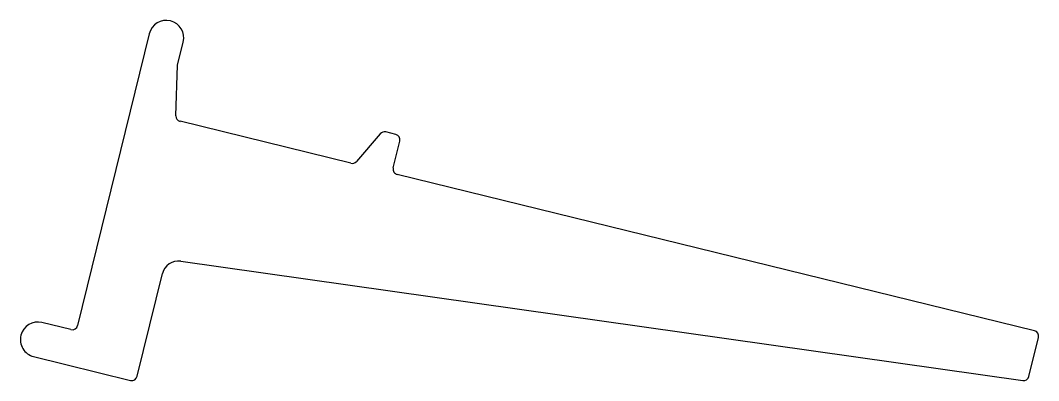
# Model space of a CAD drawing. Extents: x -19.4 to 26.8, y 8.5 to 24.9.
import ezdxf

# ---------------------------------------------------------------- set-up
doc = ezdxf.new("R2010")
doc.units = 0
doc.layers.get('0').update_dxf_attribs({"linetype": 'CONTINUOUS'})

msp = doc.modelspace()

# ---------------------------------------------------------------- linework, layer by layer
for p, q in [((-13.554, 24.261), (-16.798, 11.028)), ((-12.268, 22.828), (-12.009, 23.882)), ((-12.346, 20.54), (-12.268, 22.828)), ((-4.412, 18.39), (-12.156, 20.289)), ((-3.084, 19.725), (-4.163, 18.47)), ((-2.38, 19.694), (-2.835, 19.805)), ((-2.494, 18.177), (-2.196, 19.391)), ((26.564, 10.795), (-2.311, 17.875)), ((-12.123, 13.948), (26.035, 8.534)), ((-14.098, 8.729), (-12.956, 13.384)), ((-17.1, 10.844), (-18.412, 11.166)), ((26.313, 8.722), (26.747, 10.493)), ((-18.79, 9.622), (-14.4, 8.545))]:
    msp.add_line(p, q)
for centre, radius, start, end in [((-12.781, 24.071), 0.795, 346.2241, 166.2241), ((-12.097, 20.531), 0.25, 178.0299, 256.2241), ((-2.894, 19.562), 0.25, 76.2241, 139.3241), ((-2.439, 19.451), 0.25, 346.2241, 76.2241), ((-4.353, 18.633), 0.25, 256.2241, 319.3241), ((-2.251, 18.118), 0.25, 166.2241, 256.2241), ((-12.228, 13.206), 0.75, 81.9241, 166.2241), ((-18.6, 10.399), 0.79, 76.2241, 166.2241), ((-17.041, 11.087), 0.25, 256.2241, 346.2241), ((26.504, 10.553), 0.25, 346.2241, 76.2241), ((-18.602, 10.389), 0.79, 165.4989, 256.2287), ((-14.341, 8.788), 0.25, 256.2241, 346.2241), ((26.07, 8.781), 0.25, 261.9241, 346.2241)]:
    msp.add_arc(centre, radius, start, end)

doc.saveas('drawing.dxf')
